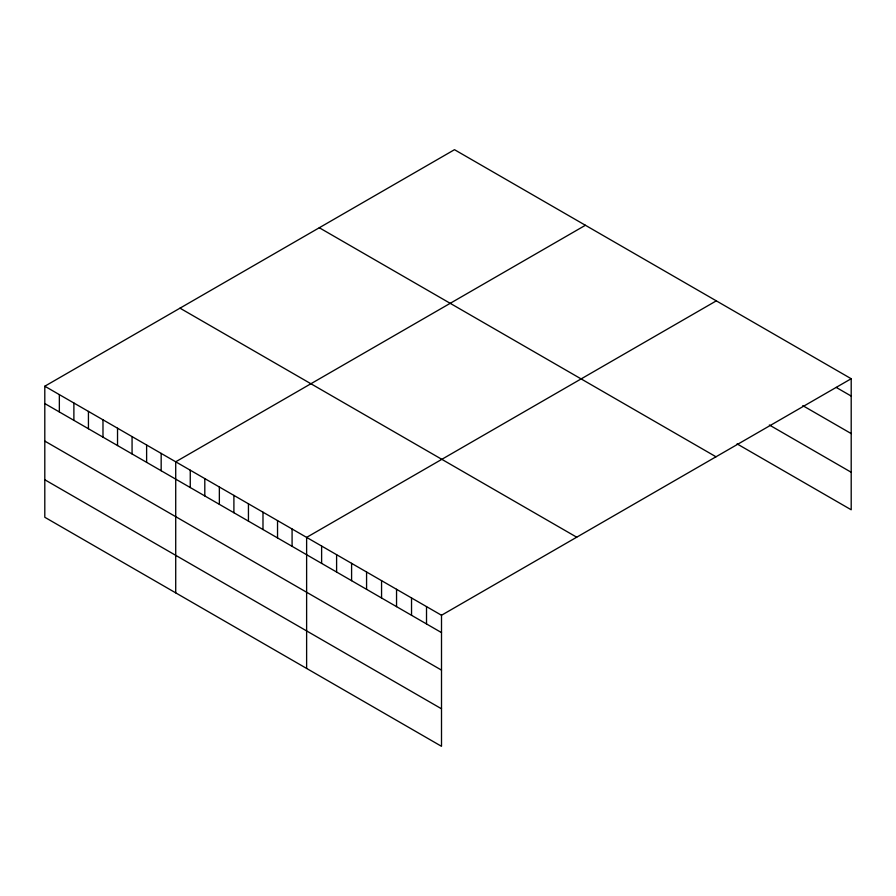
<?xml version="1.0" encoding="UTF-8"?>
<svg xmlns="http://www.w3.org/2000/svg" width="896" height="896" viewBox="0 0 896 896"><rect width="100%" height="100%" fill="white"/><g stroke="black" fill="none" stroke-linecap="round" stroke-linejoin="round"><path stroke-width="1.34" d="M851.2 378.728L441.504 615.261L441.504 746.312L44.8 517.272L44.8 386.221L454.496 149.688L851.2 378.728L851.2 509.779L737.072 443.89M585.402 225.266L175.717 461.798L175.717 592.861M716.318 300.854L306.622 537.387L306.622 668.438M836.214 387.408L851.2 396.066M802.782 405.63L851.2 433.586M769.35 424.995L851.2 472.259M319.29 227.741L716.005 456.781M179.995 308.168L576.71 537.197M44.8 386.221L441.504 615.261M44.8 403.558L441.504 632.598M44.8 441.09L441.504 670.118M44.8 479.752L441.504 708.792M426.518 606.603L426.518 623.941M411.533 597.957L411.533 615.294M396.547 589.299L396.547 606.637M381.562 580.642L381.562 597.979M366.576 571.995L366.576 589.333M351.59 563.338L351.59 580.675M336.605 554.691L336.605 572.029M321.619 546.034L321.619 563.371M292.085 528.987L292.085 546.325M277.536 520.587L277.536 537.925M262.987 512.187L262.987 529.525M248.438 503.787L248.438 521.125M233.901 495.398L233.901 512.736M219.352 486.998L219.352 504.336M204.803 478.598L204.803 495.936M190.254 470.198L190.254 487.536M161.168 453.398L161.168 470.736M146.619 445.01L146.619 462.347M132.07 436.61L132.07 453.947M117.533 428.21L117.533 445.547M102.984 419.81L102.984 437.147M88.435 411.41L88.435 428.747M73.886 403.01L73.886 420.358M59.349 394.621L59.349 411.958"/></g></svg>
